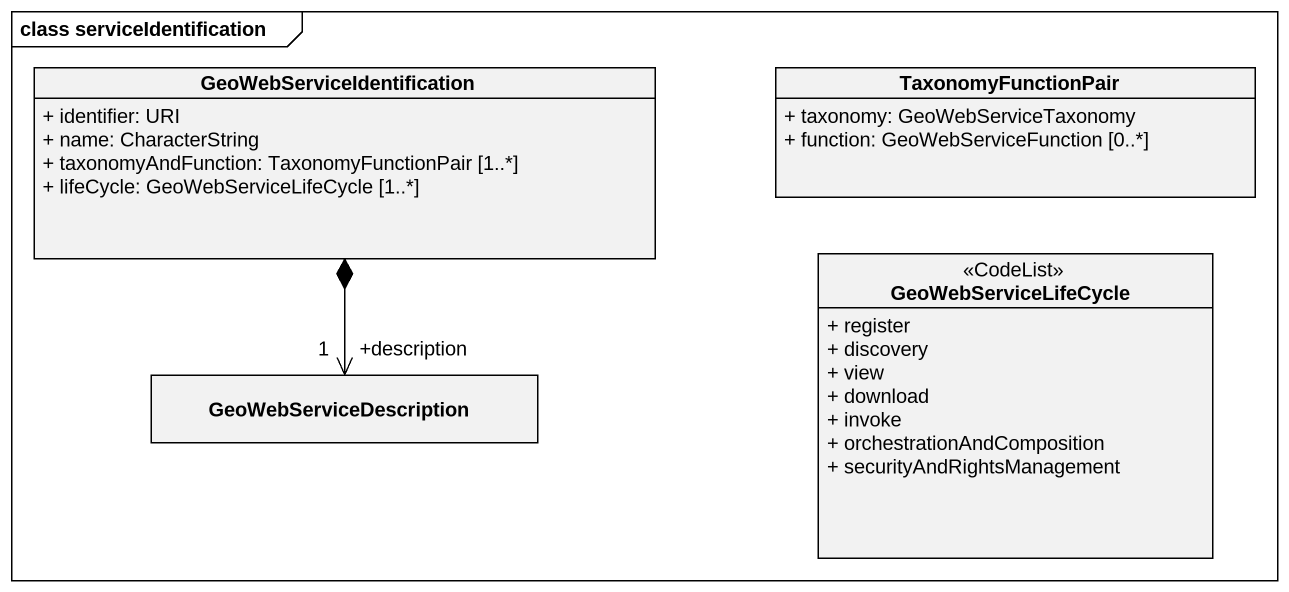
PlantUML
@startuml
mainframe class serviceIdentification
hide circle
hide empty members
skinparam classAttributeIconSize 0
class GeoWebServiceIdentification {
  + identifier: URI
  + name: CharacterString
  + taxonomyAndFunction: TaxonomyFunctionPair [1..*]
  + lifeCycle: GeoWebServiceLifeCycle [1..*]
}
class TaxonomyFunctionPair {
  + taxonomy: GeoWebServiceTaxonomy
  + function: GeoWebServiceFunction [0..*]
}
class GeoWebServiceLifeCycle <<CodeList>> {
  + register
  + discovery
  + view
  + download
  + invoke
  + orchestrationAndComposition
  + securityAndRightsManagement
}
class GeoWebServiceDescription
GeoWebServiceDescription "+description\n1" <-up-* GeoWebServiceIdentification
@enduml
